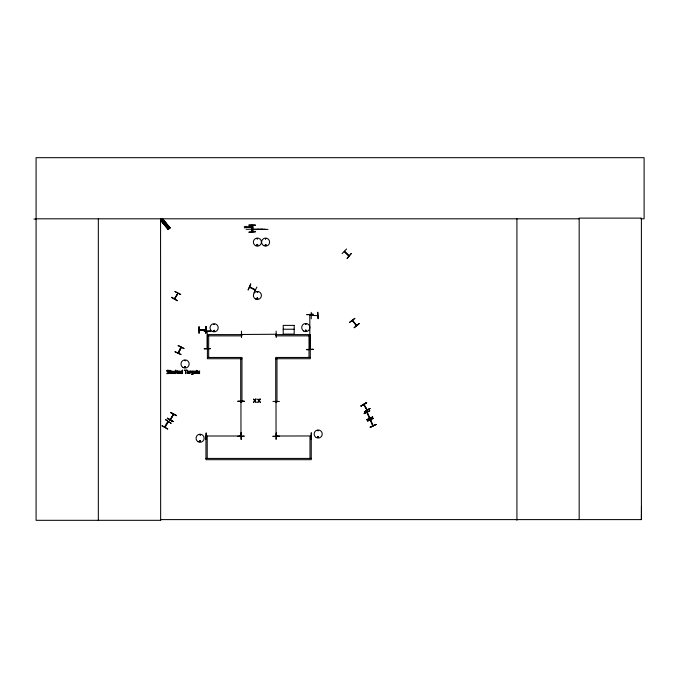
<?xml version="1.0" encoding="UTF-8"?>
<svg xmlns="http://www.w3.org/2000/svg" width="678" height="678" viewBox="0 0 678 678"><rect width="100%" height="100%" fill="white"/><g stroke="black" fill="none" stroke-linecap="round" stroke-linejoin="round"><path stroke-width="1.02" d="M177.967 352.984L180.873 347.195M640.93 218.816L644.1 218.816L644.1 157.686L36.087 157.686L36.087 520.314L160.652 520.314L160.567 519.602L641.396 519.602L641.49 506.491M369.561 418.334L366.993 412.377L369.561 418.233M367.518 412.919L367.01 412.47M372.646 425.131L373.146 425.699L370.519 419.775M168.034 422.377C168.771 419.131 162.949 428.996 165.559 426.665M175.085 298.278L174.441 298.786L177.899 293.345M177.568 293.972L177.687 293.176M173.382 414.148L170.127 419.724L170.509 419.131M173.026 414.767C175.543 410.902 164.72 429.793 173.568 414.411M310.075 315.262L309.821 314.702L310.083 315.329M310.075 348.738L310.117 349.187M184.721 360.518L185.374 360.789L184.789 360.45M184.636 366.891C185.535 368.603 185.467 365.408 184.687 367.103M214.46 324.499L213.765 324.415L214.443 324.415M199.468 441.251C201.925 439.573 199.027 443.48 199.942 440.692M199.654 441.251C200.959 440.064 200.078 442.403 199.756 441.446M256.784 245.131C258.411 243.038 257.75 247.394 256.843 244.978M256.801 298.337C257.886 300.583 258.225 296.778 256.903 298.201M257.716 292.184C256.843 290.837 257.335 293.464 257.682 291.938M265.157 245.131C266.318 243.8 265.801 246.445 265.225 245.224M266.157 245.275C264.954 242.851 264.996 247.402 266.157 244.978M306.354 330.72C305.422 328.296 304.803 332.669 306.414 330.567M317.567 437.039C319.635 435.073 317.838 439.429 317.779 436.624M318.55 430.64L317.846 430.733L318.507 430.564M318.584 437.039C317.168 438.361 318.507 435.403 318.465 437.31M352.348 320.618C363.179 334.534 349.611 316.084 352.653 321.041M356.035 325.042L356.62 325.398M276.039 401.605L276.302 402.181L276.336 401.596M276.048 436.073L276.014 401.537L276.336 402.046M309.787 348.738L309.821 349.255L309.821 314.634M348.941 255.826L344.28 251.402L348.941 255.903M366.891 410.046L363.73 404.571L364.264 404.91M366.637 409.597L367.239 409.978L363.942 404.419M207.154 348.306L207.188 331.288M251.885 228.325L252.462 228.817M185.628 367.154C183.374 368.654 185.687 364.73 185.475 367.417M213.739 330.584C214.078 332.313 214.951 329.762 213.841 330.525M214.68 330.957C212.426 332.457 214.714 328.499 214.562 331.245M257.098 238.554C257.691 240.097 257.716 237.385 257.132 238.893M241.232 436.14L240.258 436.005M180.958 354.484L175.017 351.874M184.035 348.373L178.229 345.492M250.199 287.455L249.792 286.964M254.936 289.548L255.292 290.142M253.936 292.837L256.886 287.074M255.25 290.031L249.555 287.133M199.264 329.839L205.739 329.796M241.47 334.254L242.148 334.525M206.807 436.259L206.222 436.005L206.807 435.962M240.893 436.259L240.198 436.234M311.092 436.259L310.414 436.268M171.737 297.227L177.305 300.54M174.975 291.616L180.763 294.54L175.017 291.54M177.941 293.32L174.636 298.905L177.882 293.286M162.161 425.708L167.813 428.869M167.432 418.19L173.051 421.436M170.678 412.58L176.466 415.512L170.695 412.546M168.407 421.724L165.144 427.301M257.072 244.936C258.835 244.326 256.564 246.529 257.216 244.792M257.098 298.184C256.886 300.04 258.665 297.523 257.072 298.303M200.349 435.115L199.79 434.683L200.374 435.022M305.515 330.296C305.854 332.288 306.38 328.949 305.456 330.762M369.824 418.207L369.62 417.665M370.315 419.868L372.824 425.691M370.815 420.436L370.29 419.987L372.875 425.818M178.255 352.975L181.263 347.382M205.654 329.779L199.281 330.101L205.705 330.076M276.158 334.254L241.47 334.483M206.858 436.251L206.358 436.259M317.694 315.601L311.414 315.431M311.109 436.005L310.388 436.005L310.982 436.259M342.102 253.648L346.577 248.962M348.899 255.852L344.432 251.241M276.302 402.113L276.319 401.554M161.567 221.223L163.228 219.841M162.076 221.833L163.737 220.452M162.839 222.748L164.5 221.359M163.508 223.554L165.169 222.172M164.271 224.469L165.932 223.087M167.534 228.384L169.195 227.003M167.534 228.944L169.686 227.028M168.169 229.41L170.085 227.808M349.687 322.313L354.874 318.423M354.823 318.355L349.67 322.296M354.102 327.618L359.086 323.465M354.255 327.805L359.255 323.677M305.964 324.482L305.702 323.83L305.871 324.482M178.289 352.34L178.755 352.526M363.789 404.563L367.179 409.876M366.637 402.842L361.043 406.114M360.882 405.834L366.467 402.554M366.595 402.766L361.001 406.037L366.612 402.8M364.366 411.783L369.959 408.512M364.103 413.563L369.917 410.69L364.137 413.648M366.908 419.902L372.688 416.945L366.891 419.868M366.781 419.614L372.705 416.987M373.247 418.207L367.451 421.131L373.358 418.47M376.01 424.445L370.222 427.386L376.002 424.428M370.095 427.098L376.044 424.513M352.475 320.423L356.56 325.279M265.598 239.088L265.691 238.393L265.513 239.046M199.281 330.101L205.68 330.042M248.911 225.249L255.394 225.282M248.911 225.003L255.394 224.952M245.851 226.977L251.25 226.935L245.851 227.35M251.25 227.028L252.852 227.011M251.25 227.206L252.852 227.189M251.818 228.189L252.538 228.181M251.826 228.461L252.547 228.452M251.826 228.639L252.547 228.639M251.826 228.91L252.547 228.901M246.122 229.291L258.818 229.181M251.996 229.452L262.615 229.359L251.996 229.673M311.253 312.338L311.253 318.821M317.736 312.295L318.109 318.77L317.779 312.295M313.168 314.278L306.693 314.651L313.168 314.253M241.444 331.127L241.444 337.61M276.141 331.127L276.226 337.61M198.925 333.195L198.908 326.72M241.538 334.483L242.097 334.229M276.073 334.229L275.582 334.517M275.514 334.483L276.099 334.483M306.693 349.433L313.177 349.399M244.326 401.088L237.842 401.156M237.842 401.393L244.326 401.359M272.946 401.444L279.421 401.444M241.258 432.869L241.266 439.352M311.092 432.878L311.219 439.352M206.875 435.996L206.29 436.005L240.843 436.005M237.851 436.268L244.326 436.14L237.851 436.513M277.073 435.996L276.488 436.005L310.973 435.971M279.429 436.225L272.946 436.183M310.456 436.005L311.041 436.005M272.946 436.513L279.429 436.471M205.883 439.361L206.188 432.878L205.909 439.361M33.9 219.07L36.087 219.062M36.087 218.816L579.165 218.816M260.115 229.283L265.166 229.283M257.318 229.376L268.022 229.376M283.209 329.237L294.184 329.237M207.409 335.856L241.97 335.856L241.97 334.601L207.409 334.601L207.409 358.721L241.97 358.721M310.278 335.856L275.717 335.856L275.717 334.601L310.278 334.601L310.278 358.721L275.717 358.721M207.409 357.459L241.97 357.459L241.97 401.918L240.707 401.918L240.707 358.721M310.278 357.459L275.717 357.459L275.717 401.918L276.98 401.918L276.98 358.721M205.951 458.421L311.244 458.421M249.716 286.964L255.436 289.803M249.623 287.192L255.284 290.014M178.119 345.704L183.907 348.619M175.127 351.653L180.941 354.526M241.199 401.461L240.91 402.054M171.568 297.515L177.178 300.752M170.72 412.504L176.331 415.741M167.271 418.479L172.882 421.716M162.042 425.911L167.652 429.149M240.953 402.096L240.944 401.486L240.978 436.09M170.076 227.808L162.593 218.808L160.678 220.418L168.178 229.401L160.796 220.325M162.474 218.909L169.958 227.91M162.373 218.994L169.822 228.02M162.228 219.113L169.763 228.071M162.135 219.189L169.644 228.172M162.008 219.299L169.542 228.257M169.381 228.393L168.873 228.817M168.754 228.927L161.042 220.113L168.5 229.139M160.898 220.231L168.322 229.291M367.29 412.394L369.807 418.072M252.843 225.299L252.928 231.783M252.513 225.308L252.572 231.783M251.436 225.316L251.521 231.791M245.843 226.35L245.86 227.969M244.402 226.367L244.419 227.986M311.422 432.869L311.465 439.352M240.987 432.878L241.029 439.352M205.807 326.669L205.849 333.152M199.154 326.711L199.188 333.195M641.396 519.602L641.396 218.113L579.165 218.113L579.165 519.602M516.924 218.816L516.924 520.314M309.99 458.421L309.99 436.827L311.244 436.827L311.244 459.684L205.951 459.684L205.951 436.827L207.214 436.827L207.214 458.421M309.015 335.856L309.015 357.459M208.671 335.856L208.671 357.459M160.559 218.816L160.652 520.314M98.327 218.816L98.327 520.314M173.848 372.095C173.653 373.79 176.89 373.112 174.102 373.57A0.992 0.992 0 0 1 173.585 373.137L173.721 371.315L175.348 371.163L173.848 372.095M193.527 373.298L193.086 374.392L191.62 374.451C195.781 373.298 188.823 373.781 192.247 370.976A1.153 1.153 0 0 1 193.094 371.137L193.527 371.027L193.527 373.298M177.924 372.027L178.433 373.459L180.077 373.434L178.365 372.561L180.128 372.349L179.695 371.112L178.619 371.044L177.924 372.027M180.407 372.01L180.789 373.468L182.543 373.595L182.543 370.019L182.111 371.129A1.17 1.17 0 0 0 181.255 370.976A1.009 1.009 0 0 0 180.712 371.315L180.407 372.01M194.001 372.027L194.501 373.459L196.145 373.434L194.433 372.561L196.196 372.349L195.764 371.112L194.688 371.044L194.001 372.027M198.078 371.578C199.569 373.086 199.349 372.942 198.052 373.434L199.146 373.637A0.983 0.983 0 0 0 199.646 373.417C199.764 371.79 197.688 371.586 199.815 371.146L198.078 371.578M166.805 370.883C168 372.934 169.89 372.815 166.763 373.392C168.966 374.79 170.042 371.383 167.373 371.383C167.474 370.103 170.492 370.663 167.483 370.18A1.093 1.093 0 0 0 166.974 370.535L166.805 370.883M180.882 371.9C181.187 375.722 183.043 369.773 180.882 371.9M170.949 372.603L170.915 372.849A0.881 0.881 0 0 0 171.051 373.315L172.958 373.595L172.805 371.273L171.127 371.078L172.534 371.9L170.949 372.603M187.238 372.603L187.204 372.849A0.881 0.881 0 0 0 187.34 373.315L189.247 373.595L189.094 371.273L187.416 371.078L188.823 371.9L187.238 372.603M191.866 371.875C192.213 375.51 194.01 369.824 191.866 371.875M171.39 372.646L172.043 373.247L172.534 372.247L171.39 372.646M187.679 372.646L188.331 373.247L188.823 372.247L187.679 372.646M178.407 371.739C180.043 373.307 179.746 370.264 178.407 371.739M194.484 371.739C196.112 373.307 195.815 370.264 194.484 371.739M164.271 223.155C164.686 225.037 165.805 221.994 164.271 223.155M181.136 347.322L178.467 353.111L181.204 347.356M250.741 283.972L248.148 289.921L250.741 283.972M165.627 419.707L171.051 423.258L165.627 419.707M255.708 399.045L254.877 400.384L253.538 399.045L254.589 400.757L253.504 402.469L254.843 401.096L256.199 402.469L255.131 400.732L256.199 399.045L255.708 399.045M259.911 399.045L259.081 400.384L257.742 399.045L258.793 400.757L257.708 402.469L259.047 401.096L260.403 402.469L259.335 400.732L260.403 399.045L259.911 399.045M177.187 371.027L176.17 372.112L175.738 370.019L175.738 373.595L176.339 372.349L177.865 373.595L176.67 372.095L177.729 371.027L177.187 371.027M351.28 253.496L347.034 258.403L351.272 253.487M190.45 371.637L189.857 373.595L189.857 371.027L191.221 371.036L190.45 371.637M369.917 408.436L364.501 412.021L369.917 408.436M170.754 373.18L170.042 373.103L169.983 371.383L170.78 371.027L169.551 370.29C169.059 370.908 169.381 374.748 170.78 373.18M197.866 373.18L197.154 373.103L197.095 371.383L197.891 371.027L196.662 370.29C196.171 370.908 196.493 374.748 197.891 373.18M255.453 231.757L248.979 232.173L255.453 231.757M206.078 326.669L205.765 333.152L206.053 326.669M313.177 349.306L306.702 349.704L313.177 349.306M276.395 432.878L276.082 439.361L276.353 432.878M210.536 331.076L204.061 331.262L210.536 331.059M210.544 348.636L204.061 348.789L210.544 348.585M294.184 325.389L283.209 325.389L283.209 334.118L294.184 334.118L294.184 325.389M187.077 370.171L184.323 370.171L185.467 370.578L185.467 373.595L185.925 373.595L185.925 370.578L187.077 370.171M173.026 421.47L167.415 418.233L173 421.513M251.852 231.791L251.792 225.308L251.809 231.791M263.589 245.58A4.017 4.017 0 0 0 269.615 242.097A4.017 4.017 0 0 0 263.589 238.622A4.017 4.017 0 0 0 263.589 245.58M255.386 245.597A4.043 4.043 0 0 0 261.445 242.097A4.043 4.043 0 0 0 255.386 238.597A4.043 4.043 0 0 0 255.386 245.597M316.168 437.505A4.043 4.043 0 0 0 322.236 434.005A4.043 4.043 0 0 0 316.168 430.505A4.043 4.043 0 0 0 316.168 437.505M198.078 441.725A4.043 4.043 0 0 0 204.137 438.225A4.043 4.043 0 0 0 198.078 434.725A4.043 4.043 0 0 0 198.078 441.725M303.744 331.084A4.102 4.102 0 0 0 309.888 327.533A4.102 4.102 0 0 0 303.744 323.991A4.102 4.102 0 0 0 303.744 331.084M212.07 331.322A4.102 4.102 0 0 0 218.214 327.771A4.102 4.102 0 0 0 212.07 324.228A4.102 4.102 0 0 0 212.07 331.322M255.394 298.956A4.034 4.034 0 0 0 261.437 295.464A4.034 4.034 0 0 0 255.394 291.972A4.034 4.034 0 0 0 255.394 298.956M183.018 367.518A4.102 4.102 0 0 0 189.162 363.976A4.102 4.102 0 0 0 183.018 360.425A4.102 4.102 0 0 0 183.018 367.518"/></g></svg>
